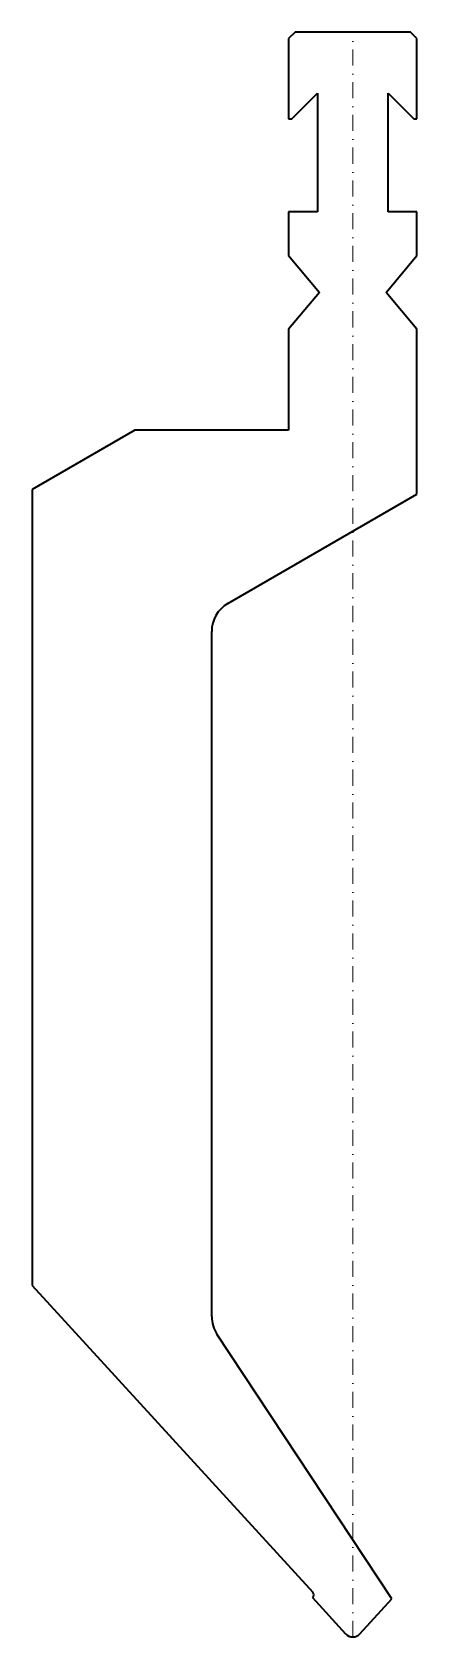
# Model space of a CAD drawing. Header units: millimetres. Extents: x -50 to 10, y 0 to 250.
import ezdxf

# ---------------------------------------------------------------- set-up
doc = ezdxf.new("R2010")
doc.units = ezdxf.units.MM
doc.header["$LTSCALE"] = 5
doc.linetypes.add('AUSGEZOGEN', pattern=[0])
doc.linetypes.add('DASHDOT', pattern=[1, 0.5, -0.25, 0, -0.25])
doc.layers.add('2', color=7, linetype='Continuous')

msp = doc.modelspace()

# ---------------------------------------------------------------- linework, layer by layer
at = {"layer": '2', "color": 7, "linetype": 'AUSGEZOGEN', "lineweight": 35}
for p, q in [((-9, 250), (-10, 249)), ((9, 250), (-9, 250)), ((10, 249), (9, 250)), ((-10, 249), (-10, 236.5)), ((10, 236.5), (10, 249)), ((-9.5, 236.5), (-5.5, 240.5)), ((-5.5, 240.5), (-5.5, 222)), ((5.5, 222), (5.5, 240.5)), ((5.5, 240.5), (9.5, 236.5)), ((-10, 236.5), (-9.5, 236.5)), ((9.5, 236.5), (10, 236.5)), ((-5.5, 222), (-10, 222)), ((-10, 222), (-10, 215.2)), ((10, 222), (5.5, 222)), ((10, 215.2), (10, 222)), ((-10, 215.2), (-5.18, 209.45)), ((5.18, 209.45), (10, 215.2)), ((-5.18, 209.45), (-10, 203.7)), ((10, 203.7), (5.18, 209.45)), ((-10, 203.7), (-10, 188)), ((10, 178), (10, 203.7)), ((-34, 188), (-50, 178.76)), ((-10, 188), (-34, 188)), ((-50, 178.76), (-50, 54.73)), ((-19.5, 160.97), (10, 178)), ((-22, 49.9), (-22, 156.64)), ((-50, 54.73), (-6.25, 6.99)), ((6.1, 5.94), (-21.17, 47.14)), ((-6.28, 6.14), (-1.11, 0.49)), ((1.11, 0.49), (6.1, 5.94))]:
    msp.add_line(p, q, dxfattribs=at)
at = {"layer": '2', "color": 7, "linetype": 'DASHDOT', "lineweight": 18}
msp.add_line((0, 0), (0, 250), dxfattribs=at)
at = {"layer": '2', "color": 7, "linetype": 'AUSGEZOGEN', "lineweight": 35}
for centre, radius, start, end in [((-17, 156.64), 5, 120, 180), ((-17, 49.9), 5, 180, 213.5), ((-6.69, 6.58), 0.6, 312.5, 42.5), ((0, 1.5), 1.5, 222.5, 317.5)]:
    msp.add_arc(centre, radius, start, end, dxfattribs=at)

doc.saveas('drawing.dxf')
